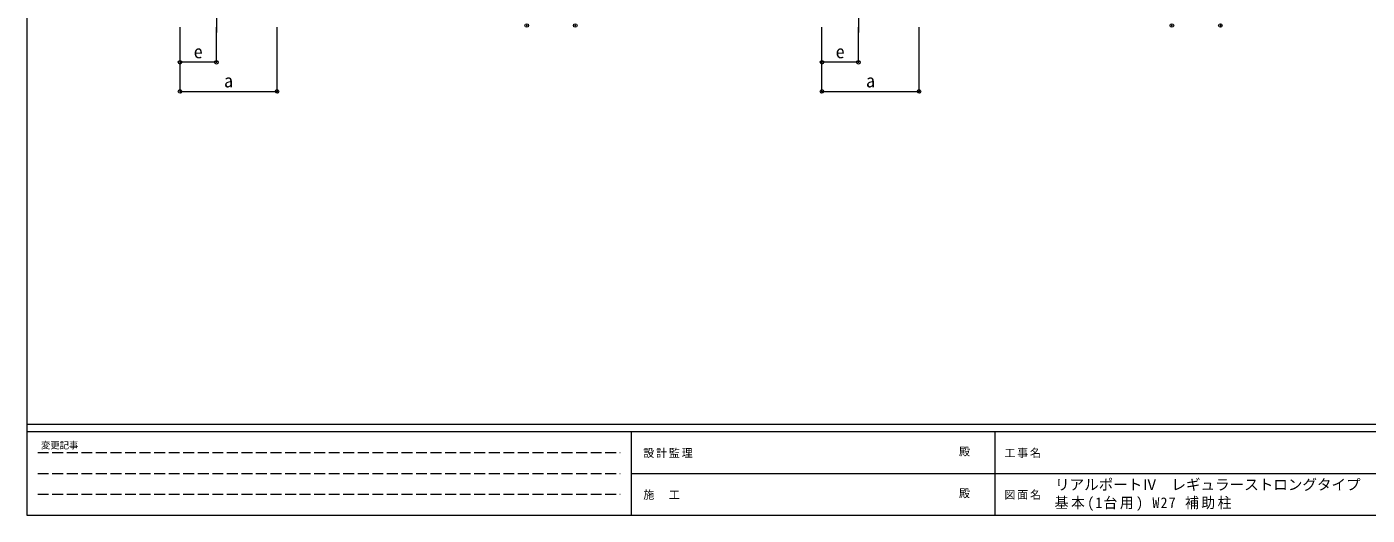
# Model space of a CAD drawing. Units: millimetres at full size; details may follow other scales. Extents: x -21204 to 8479, y -5853 to 7886.
# Drawn here: x -8385 to 2668, y -5853 to -1825 of the extents above; entities that cross this region are included whole.
import ezdxf
from ezdxf.enums import TextEntityAlignment as Align

# ---------------------------------------------------------------- set-up
doc = ezdxf.new("R2010")
doc.units = ezdxf.units.MM
doc.header["$LTSCALE"] = 30
doc.header["$PDMODE"] = 32
doc.header["$PDSIZE"] = 30
doc.linetypes.add('DASHED3', pattern=[4, 3, -1])
for name, color, linetype, lineweight in [('0-8_PARTS2', 2, 'Continuous', 9), ('0-A_寸法', 6, 'Continuous', 9), ('1-A', 6, 'Continuous', 9), ('F-0_240', 7, 'Continuous', 9)]:
    doc.layers.add(name, color=color, linetype=linetype, lineweight=lineweight)
doc.styles.add('ＭＳ ゴシック', font='')
doc.styles.get('ＭＳ ゴシック').set_extended_font_data('MS Gothic')

msp = doc.modelspace()

# ---------------------------------------------------------------- linework, layer by layer
at = {"layer": '0-8_PARTS2'}
for p, q in [((-6821.67, -1111.61), (-6821.67, -1870.82)), ((-1527.62, -1111.61), (-1527.62, -1870.82))]:
    msp.add_line(p, q, dxfattribs=at)
at = {"layer": '0-A_寸法'}
for p, q in [((-7121.92, -2357.18), (-7121.92, -1828.24)), ((-7121.92, -2117.2), (-7121.92, -1828.24)), ((-6821.67, -2117.2), (-6821.67, -1828.24)), ((-6321.92, -2357.18), (-6321.92, -1828.24)), ((-1827.87, -2357.18), (-1827.87, -1828.24)), ((-1827.87, -2117.2), (-1827.87, -1828.24)), ((-1527.62, -2117.2), (-1527.62, -1828.24)), ((-1027.87, -2357.18), (-1027.87, -1828.24)), ((-6821.67, -2117.2), (-7121.92, -2117.2)), ((-1527.62, -2117.2), (-1827.87, -2117.2)), ((-7121.92, -2357.18), (-6321.92, -2357.18)), ((-1827.87, -2357.18), (-1027.87, -2357.18))]:
    msp.add_line(p, q, dxfattribs=at)
for p in [(-7121.92, -2117.2), (-6821.67, -2117.2), (-1827.87, -2117.2), (-1527.62, -2117.2), (-7121.92, -2357.18), (-6321.92, -2357.18), (-1827.87, -2357.18), (-1027.87, -2357.18)]:
    msp.add_point(p, dxfattribs=at)
at = {"layer": '1-A'}
for p in [(-4262.77, -1813.87), (-3862.77, -1813.87), (1057.28, -1813.87), (1457.28, -1813.87)]:
    msp.add_point(p, dxfattribs=at)
at = {"layer": 'F-0_240', "color": 5}
for p, q in [((-8385.45, 5787.34), (-8385.45, -5852.66)), ((-8385.45, -5102.66), (8054.55, -5102.66)), ((-8385.45, -5162.66), (5387.79, -5162.66)), ((-3402.21, -5162.66), (-3402.21, -5852.66)), ((-402.21, -5162.66), (-402.21, -5852.66)), ((-3402.21, -5507.66), (2747.79, -5507.66)), ((-8385.45, -5852.66), (8054.55, -5852.66))]:
    msp.add_line(p, q, dxfattribs=at)
at = {"layer": 'F-0_240', "color": 4, "linetype": 'DASHED3'}
for p, q in [((-8295.46, -5335.16), (-3492.21, -5335.16)), ((-8295.46, -5507.66), (-3492.21, -5507.66)), ((-8295.46, -5680.16), (-3492.21, -5680.16))]:
    msp.add_line(p, q, dxfattribs=at)

# ---------------------------------------------------------------- texts
at = {"layer": '0-A_寸法', "color": 7, "style": 'ＭＳ ゴシック'}
for s, p in [('e', (-7009.42, -2117.2)), ('e', (-1715.37, -2117.2)), ('a', (-6759.42, -2357.18)), ('a', (-1465.37, -2357.18))]:
    msp.add_text(s, height=110, dxfattribs=at).set_placement(p, align=Align.BOTTOM_LEFT)
at = {"layer": 'F-0_240', "style": 'ＭＳ ゴシック'}
for s, height, p in [('変更記事', 54.99, (-8268.23, -5320.16)), ('殿', 65.98, (-697.92, -5380.16)), ('殿', 65.98, (-697.92, -5725.16)), ('リアルポートⅣ\u3000レギュラーストロングタイプ', 87.98, (93.72, -5671.05))]:
    msp.add_text(s, height=height, dxfattribs=at).set_placement(p, align=Align.BOTTOM_LEFT)
at = {"layer": 'F-0_240', "attachment_point": 7, "style": 'ＭＳ ゴシック'}
for s, insert, char_height in [('\\T1.17;設計監理', (-3300.89, -5380.16), 65.98), ('\\T1.17;工事名', (-323.11, -5380.16), 65.98), ('\\T1.17;施\u3000工', (-3300.89, -5725.16), 65.98), ('\\T1.17;図面名', (-323.11, -5725.16), 65.98), ('\\T1.18;\\W0.95;基本(1台用)\\~W27\\~補助柱', (90.66, -5817.05), 87.98)]:
    msp.add_mtext(s, dxfattribs=dict(at, insert=insert, char_height=char_height))

doc.saveas('drawing.dxf')
